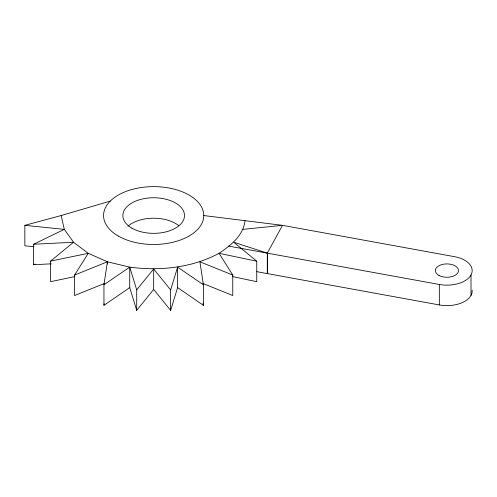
<?xml version="1.0" encoding="UTF-8"?>
<svg xmlns="http://www.w3.org/2000/svg" width="497" height="497" viewBox="0 0 497 497"><rect width="100%" height="100%" fill="white"/><g stroke="black" fill="none" stroke-linecap="round" stroke-linejoin="round"><path stroke-width="0.75" d="M110.278 201.086L61.162 215.549L64.312 229.372L73.556 242.256L88.255 253.315L107.414 261.801L129.729 267.137L129.729 287.595L103.948 305.313L104.171 303.822M103.948 305.313L103.948 284.738L107.414 261.801L74.575 275.052L74.575 295.522L104.563 283.414M103.948 284.738L129.729 267.137C160.028 271.132 191.842 267.864 219.084 253.315C230.608 245.493 243.418 235.547 245.009 220.68M153.672 289.416L136.712 310.383L136.712 289.863L153.672 268.958L153.672 289.416L170.633 310.383L170.633 289.925L177.615 267.137L203.391 284.756L203.391 305.313L177.615 287.595L177.615 267.137M170.633 310.383L177.615 287.595M472.125 290.155A25.248 14.575 0 0 1 439.336 304.941L267.299 273.598L267.299 253.141L282.489 225.34L454.525 256.682A25.248 14.575 0 0 1 471.007 274.965L471.007 295.423M74.575 275.052L88.255 253.315L50.588 261.118L50.588 281.675L74.699 276.618M50.588 261.118L73.556 242.256L33.628 244.257L33.628 264.715L51.29 263.826M33.628 244.257L64.312 229.372L24.85 225.34L24.85 245.798L33.958 246.729M33.628 264.715L35.026 264.037M24.85 225.34L61.162 215.549M243.027 229.372L282.489 225.34L203.776 215.549M228.67 246.102L439.336 284.483A25.248 14.575 0 0 0 471.007 274.965M256.862 271.685L267.299 273.598M232.646 276.618L256.75 281.675L256.75 261.217L219.084 253.315L232.77 275.065L232.77 295.522L202.782 283.414M267.299 253.141L233.783 242.256L256.75 261.217M232.77 275.065L199.924 261.801L203.391 284.756M153.672 268.958L170.633 289.925M129.729 267.137L136.712 289.863M129.729 287.595L136.712 310.383M203.056 303.083L203.391 305.313M439.336 284.483L439.336 304.941M267.516 253.178L267.516 273.636M107.414 261.801L107.414 264.075M128.027 226.123A30.839 17.805 0 0 1 178.74 225.638M439.068 275.481A11.561 6.678 0 0 0 458.203 272.064A11.561 6.678 0 0 0 443.517 264.205A11.561 6.678 0 0 0 439.068 275.481M118.236 236.007A50.11 28.932 0 0 0 202.074 223.035A50.11 28.932 0 0 0 140.701 187.605A50.11 28.932 0 0 0 118.236 236.007M131.867 228.135A30.839 17.805 0 0 0 183.455 220.159A30.839 17.805 0 0 0 145.689 198.353A30.839 17.805 0 0 0 131.867 228.135"/></g></svg>
